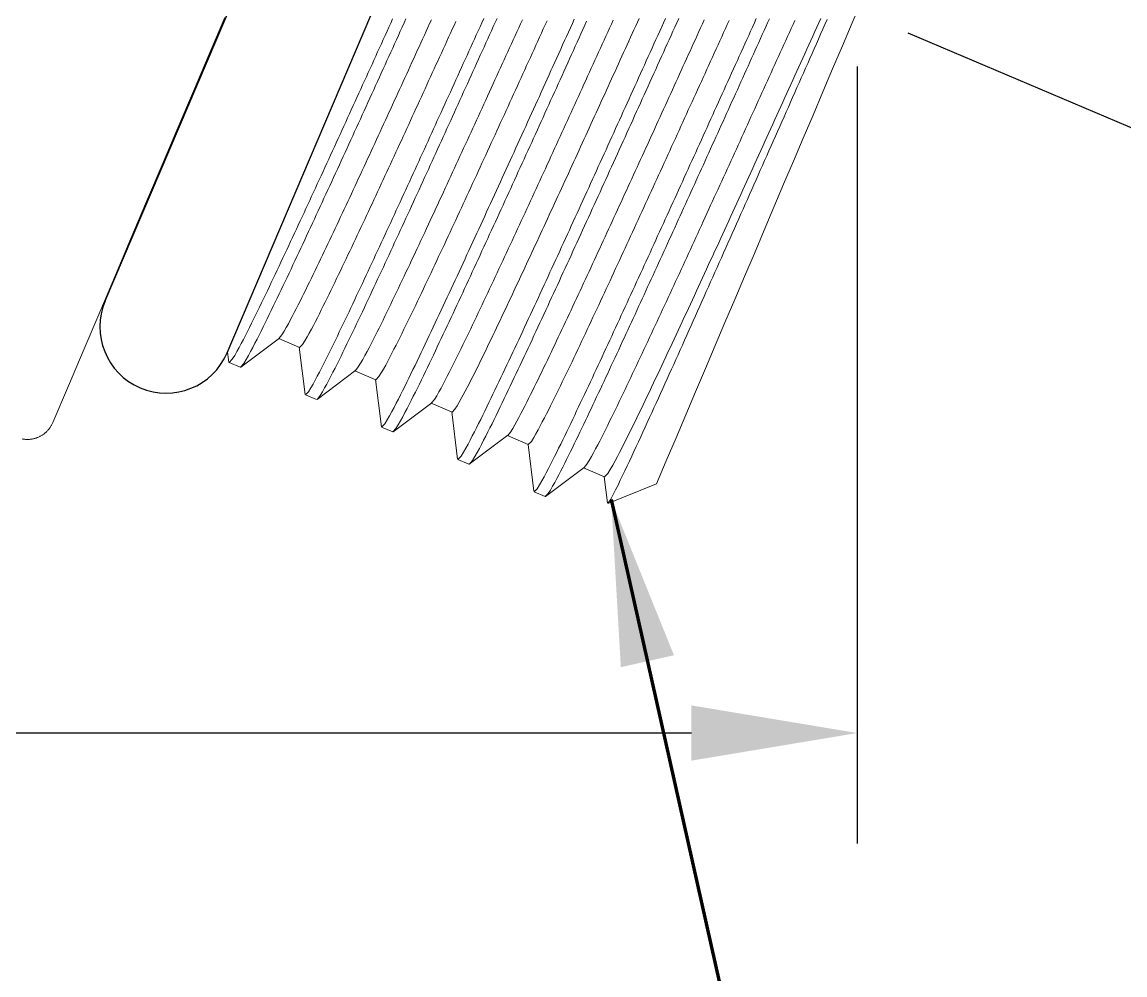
# Model space of a CAD drawing. Extents: x -5208 to -4788, y -2139 to -1842.
# Drawn here: x -4853.67 to -4833.69, y -2010.81 to -1993.56 of the extents above; entities that cross this region are included whole.
import ezdxf

# ---------------------------------------------------------------- set-up
doc = ezdxf.new("R2010")
doc.units = 0
doc.header["$LTSCALE"] = 7
doc.layers.add('D', color=2, linetype='CONTINUOUS')
doc.layers.add('Trimetric', color=7, linetype='CONTINUOUS')
doc.styles.add('GHS', font='ROMANS.shx', dxfattribs={"bigfont": 'GHS.shx'})
doc.dimstyles.new('STANDARD$7', dxfattribs={"dimtxt": 3.5, "dimasz": 3, "dimexe": 1, "dimexo": 1, "dimgap": 1, "dimtad": 3, "dimdec": 4, "dimzin": 0, "dimdsep": 46, "dimtxsty": 'GHS', "dimcen": 1, "dimclrd": 2, "dimclre": 256, "dimclrt": 2, "dimadec": 4, "dimazin": 0, "dimtfac": 1, "dimtdec": 4, "dimtmove": 2, "dimatfit": 2, "dimfxl": 0, "dimtolj": 1, "dimtzin": 0, "dimlwd": -1, "dimlwe": -1, "dimarcsym": 0})

# ---------------------------------------------------------------- blocks, each defined once
blk = doc.blocks.new('or')
at = {"layer": 'D'}
for p, q in [((1564.072, 179.358), (1569.15, 199.528)), ((1566.399, 178.772), (1571.477, 198.942))]:
    blk.add_line(p, q, dxfattribs=at)
for centre, start, end in [((1570.313, 199.235), 345.87, 165.87), ((1565.235, 179.065), 165.87, 345.87)]:
    blk.add_arc(centre, 1.2, start, end, dxfattribs=at)

msp = doc.modelspace()

# ---------------------------------------------------------------- linework, layer by layer
at = {"layer": 'D'}
for p, q in [((-4837.623, -1993.751), (-4812.71, -2004.328)), ((-4838.543, -1994.36), (-4838.543, -2008.433)), ((-4841.543, -2006.433), (-4999.92, -2006.433))]:
    msp.add_line(p, q, dxfattribs=at)
msp.add_solid([(-4841.543, -2005.933), (-4841.543, -2006.933), (-4838.543, -2006.433)], dxfattribs=at)
at = {"layer": 'Trimetric', "color": 0, "linetype": 'Continuous', "lineweight": 18}
for points in [[(-4838.455, -1993.151), (-4838.632, -1993.569), (-4838.809, -1993.986), (-4838.986, -1994.404), (-4839.164, -1994.821), (-4839.341, -1995.239), (-4839.518, -1995.657), (-4839.695, -1996.074), (-4839.873, -1996.492), (-4840.05, -1996.909), (-4840.227, -1997.327), (-4840.404, -1997.745), (-4840.582, -1998.162), (-4840.759, -1998.58), (-4840.936, -1998.997), (-4841.113, -1999.415), (-4841.291, -1999.833), (-4841.468, -2000.25), (-4841.645, -2000.668), (-4841.822, -2001.085), (-4842, -2001.503), (-4842.177, -2001.921)], [(-4853.113, -2000.811), (-4852.83, -2000.144), (-4852.546, -1999.477), (-4852.263, -1998.809), (-4851.98, -1998.142), (-4851.697, -1997.475), (-4851.414, -1996.808), (-4851.13, -1996.141), (-4850.847, -1995.474), (-4850.564, -1994.807), (-4850.281, -1994.139), (-4849.998, -1993.472)], [(-4846.957, -1993.499), (-4846.991, -1993.574), (-4847.024, -1993.649), (-4847.058, -1993.723), (-4847.092, -1993.798), (-4847.126, -1993.873), (-4847.16, -1993.948), (-4847.194, -1994.023), (-4847.228, -1994.097), (-4847.262, -1994.172), (-4847.296, -1994.247), (-4847.33, -1994.322), (-4847.364, -1994.396), (-4847.398, -1994.471), (-4847.432, -1994.546), (-4847.466, -1994.621), (-4847.5, -1994.695), (-4847.534, -1994.77), (-4847.569, -1994.845), (-4847.603, -1994.919), (-4847.637, -1994.994), (-4847.671, -1995.069), (-4847.705, -1995.144), (-4847.739, -1995.218), (-4847.773, -1995.293), (-4847.807, -1995.368), (-4847.841, -1995.442), (-4847.876, -1995.517), (-4847.91, -1995.592), (-4847.944, -1995.666), (-4847.978, -1995.741), (-4848.012, -1995.816), (-4848.047, -1995.89), (-4848.081, -1995.965), (-4848.115, -1996.04), (-4848.149, -1996.114), (-4848.184, -1996.189), (-4848.218, -1996.264), (-4848.252, -1996.338), (-4848.287, -1996.413), (-4848.321, -1996.487), (-4848.355, -1996.562), (-4848.39, -1996.636), (-4848.424, -1996.711), (-4848.459, -1996.786), (-4848.493, -1996.86), (-4848.528, -1996.935), (-4848.562, -1997.009), (-4848.597, -1997.084), (-4848.631, -1997.158), (-4848.666, -1997.233), (-4848.701, -1997.307), (-4848.735, -1997.382), (-4848.77, -1997.456), (-4848.805, -1997.53), (-4848.84, -1997.605), (-4848.874, -1997.679), (-4848.909, -1997.753), (-4848.944, -1997.828), (-4848.979, -1997.902), (-4849.014, -1997.976), (-4849.049, -1998.051), (-4849.084, -1998.125), (-4849.12, -1998.199), (-4849.155, -1998.273), (-4849.19, -1998.347), (-4849.226, -1998.421), (-4849.261, -1998.496), (-4849.297, -1998.57), (-4849.332, -1998.643), (-4849.368, -1998.717), (-4849.404, -1998.791), (-4849.44, -1998.865), (-4849.477, -1998.939), (-4849.513, -1999.012), (-4849.55, -1999.086), (-4849.587, -1999.159), (-4849.624, -1999.232), (-4849.661, -1999.305), (-4849.699, -1999.378), (-4849.738, -1999.451), (-4849.777, -1999.523), (-4849.818, -1999.594), (-4849.862, -1999.664), (-4849.917, -1999.721)], [(-4849.704, -1999.803), (-4849.653, -1999.738), (-4849.609, -1999.667), (-4849.569, -1999.595), (-4849.529, -1999.522), (-4849.49, -1999.448), (-4849.451, -1999.374), (-4849.413, -1999.3), (-4849.376, -1999.226), (-4849.339, -1999.152), (-4849.301, -1999.078), (-4849.265, -1999.003), (-4849.228, -1998.928), (-4849.192, -1998.854), (-4849.155, -1998.779), (-4849.119, -1998.704), (-4849.083, -1998.629), (-4849.047, -1998.554), (-4849.011, -1998.479), (-4848.975, -1998.404), (-4848.939, -1998.329), (-4848.904, -1998.254), (-4848.868, -1998.179), (-4848.833, -1998.104), (-4848.797, -1998.029), (-4848.762, -1997.953), (-4848.726, -1997.878), (-4848.691, -1997.803), (-4848.656, -1997.728), (-4848.62, -1997.652), (-4848.585, -1997.577), (-4848.55, -1997.502), (-4848.515, -1997.426), (-4848.48, -1997.351), (-4848.445, -1997.276), (-4848.41, -1997.2), (-4848.375, -1997.125), (-4848.34, -1997.049), (-4848.305, -1996.974), (-4848.27, -1996.899), (-4848.235, -1996.823), (-4848.2, -1996.748), (-4848.165, -1996.672), (-4848.131, -1996.597), (-4848.096, -1996.521), (-4848.061, -1996.446), (-4848.026, -1996.37), (-4847.992, -1996.295), (-4847.957, -1996.219), (-4847.922, -1996.144), (-4847.887, -1996.068), (-4847.853, -1995.992), (-4847.818, -1995.917), (-4847.783, -1995.841), (-4847.749, -1995.766), (-4847.714, -1995.69), (-4847.68, -1995.615), (-4847.645, -1995.539), (-4847.611, -1995.463), (-4847.576, -1995.388), (-4847.541, -1995.312), (-4847.507, -1995.236), (-4847.472, -1995.161), (-4847.438, -1995.085), (-4847.403, -1995.01), (-4847.369, -1994.934), (-4847.334, -1994.858), (-4847.3, -1994.783), (-4847.265, -1994.707), (-4847.231, -1994.631), (-4847.196, -1994.556), (-4847.162, -1994.48), (-4847.128, -1994.404), (-4847.093, -1994.329), (-4847.059, -1994.253), (-4847.024, -1994.177), (-4846.99, -1994.102), (-4846.956, -1994.026), (-4846.921, -1993.95), (-4846.887, -1993.875), (-4846.852, -1993.799), (-4846.818, -1993.723), (-4846.784, -1993.648), (-4846.749, -1993.572), (-4846.715, -1993.496)], [(-4846.254, -1993.512), (-4846.286, -1993.582), (-4846.317, -1993.652), (-4846.349, -1993.722), (-4846.381, -1993.792), (-4846.413, -1993.863), (-4846.446, -1993.933), (-4846.478, -1994.003), (-4846.51, -1994.073), (-4846.542, -1994.143), (-4846.574, -1994.213), (-4846.606, -1994.283), (-4846.638, -1994.353), (-4846.67, -1994.424), (-4846.702, -1994.494), (-4846.734, -1994.564), (-4846.766, -1994.634), (-4846.798, -1994.704), (-4846.83, -1994.774), (-4846.863, -1994.844), (-4846.895, -1994.914), (-4846.927, -1994.984), (-4846.959, -1995.054), (-4846.991, -1995.124), (-4847.023, -1995.194), (-4847.056, -1995.264), (-4847.088, -1995.334), (-4847.12, -1995.404), (-4847.152, -1995.474), (-4847.185, -1995.544), (-4847.217, -1995.615), (-4847.249, -1995.685), (-4847.281, -1995.755), (-4847.314, -1995.825), (-4847.346, -1995.895), (-4847.378, -1995.965), (-4847.411, -1996.034), (-4847.443, -1996.104), (-4847.475, -1996.174), (-4847.508, -1996.244), (-4847.54, -1996.314), (-4847.573, -1996.384), (-4847.605, -1996.454), (-4847.638, -1996.524), (-4847.67, -1996.594), (-4847.703, -1996.664), (-4847.735, -1996.734), (-4847.768, -1996.804), (-4847.801, -1996.873), (-4847.833, -1996.943), (-4847.866, -1997.013), (-4847.899, -1997.083), (-4847.931, -1997.153), (-4847.964, -1997.222), (-4847.997, -1997.292), (-4848.03, -1997.362), (-4848.063, -1997.432), (-4848.096, -1997.501), (-4848.129, -1997.571), (-4848.162, -1997.641), (-4848.195, -1997.71), (-4848.228, -1997.78), (-4848.261, -1997.849), (-4848.295, -1997.919), (-4848.328, -1997.988), (-4848.362, -1998.058), (-4848.395, -1998.127), (-4848.429, -1998.197), (-4848.463, -1998.266), (-4848.496, -1998.335), (-4848.53, -1998.404), (-4848.564, -1998.473), (-4848.599, -1998.543), (-4848.633, -1998.612), (-4848.668, -1998.68), (-4848.703, -1998.749), (-4848.738, -1998.818), (-4848.774, -1998.886), (-4848.81, -1998.954), (-4848.846, -1999.022), (-4848.884, -1999.089), (-4848.922, -1999.156), (-4848.963, -1999.222), (-4849.011, -1999.281)], [(-4845.307, -1993.493), (-4845.341, -1993.567), (-4845.374, -1993.641), (-4845.408, -1993.715), (-4845.441, -1993.789), (-4845.475, -1993.863), (-4845.508, -1993.937), (-4845.542, -1994.011), (-4845.576, -1994.085), (-4845.609, -1994.158), (-4845.643, -1994.232), (-4845.676, -1994.306), (-4845.71, -1994.38), (-4845.743, -1994.454), (-4845.777, -1994.528), (-4845.81, -1994.602), (-4845.844, -1994.676), (-4845.878, -1994.75), (-4845.911, -1994.823), (-4845.945, -1994.897), (-4845.978, -1994.971), (-4846.012, -1995.045), (-4846.046, -1995.119), (-4846.079, -1995.193), (-4846.113, -1995.267), (-4846.147, -1995.341), (-4846.18, -1995.414), (-4846.214, -1995.488), (-4846.248, -1995.562), (-4846.281, -1995.636), (-4846.315, -1995.71), (-4846.349, -1995.784), (-4846.382, -1995.857), (-4846.416, -1995.931), (-4846.45, -1996.005), (-4846.484, -1996.079), (-4846.518, -1996.153), (-4846.551, -1996.226), (-4846.585, -1996.3), (-4846.619, -1996.374), (-4846.653, -1996.448), (-4846.687, -1996.522), (-4846.72, -1996.595), (-4846.754, -1996.669), (-4846.788, -1996.743), (-4846.822, -1996.817), (-4846.856, -1996.89), (-4846.89, -1996.964), (-4846.924, -1997.038), (-4846.958, -1997.112), (-4846.992, -1997.185), (-4847.026, -1997.259), (-4847.06, -1997.333), (-4847.094, -1997.406), (-4847.128, -1997.48), (-4847.162, -1997.554), (-4847.196, -1997.627), (-4847.231, -1997.701), (-4847.265, -1997.774), (-4847.299, -1997.848), (-4847.333, -1997.922), (-4847.367, -1997.995), (-4847.402, -1998.069), (-4847.436, -1998.142), (-4847.47, -1998.216), (-4847.505, -1998.289), (-4847.539, -1998.363), (-4847.574, -1998.436), (-4847.609, -1998.51), (-4847.643, -1998.583), (-4847.678, -1998.656), (-4847.713, -1998.73), (-4847.747, -1998.803), (-4847.782, -1998.876), (-4847.817, -1998.95), (-4847.852, -1999.023), (-4847.887, -1999.096), (-4847.923, -1999.169), (-4847.958, -1999.242), (-4847.993, -1999.315), (-4848.029, -1999.388), (-4848.064, -1999.461), (-4848.1, -1999.534), (-4848.136, -1999.607), (-4848.173, -1999.679), (-4848.209, -1999.752), (-4848.246, -1999.824), (-4848.283, -1999.896), (-4848.321, -1999.968), (-4848.359, -2000.04), (-4848.398, -2000.111), (-4848.438, -2000.181), (-4848.481, -2000.25), (-4848.537, -2000.307)], [(-4848.32, -2000.386), (-4848.271, -2000.322), (-4848.229, -2000.253), (-4848.188, -2000.182), (-4848.15, -2000.111), (-4848.112, -2000.039), (-4848.074, -1999.967), (-4848.037, -1999.895), (-4848, -1999.823), (-4847.964, -1999.75), (-4847.928, -1999.678), (-4847.892, -1999.605), (-4847.856, -1999.532), (-4847.82, -1999.459), (-4847.785, -1999.386), (-4847.749, -1999.313), (-4847.714, -1999.24), (-4847.679, -1999.167), (-4847.644, -1999.094), (-4847.609, -1999.02), (-4847.574, -1998.947), (-4847.539, -1998.874), (-4847.504, -1998.801), (-4847.469, -1998.727), (-4847.435, -1998.654), (-4847.4, -1998.58), (-4847.366, -1998.507), (-4847.331, -1998.434), (-4847.297, -1998.36), (-4847.262, -1998.287), (-4847.228, -1998.213), (-4847.193, -1998.14), (-4847.159, -1998.066), (-4847.125, -1997.992), (-4847.091, -1997.919), (-4847.056, -1997.845), (-4847.022, -1997.772), (-4846.988, -1997.698), (-4846.954, -1997.624), (-4846.92, -1997.551), (-4846.886, -1997.477), (-4846.852, -1997.404), (-4846.818, -1997.33), (-4846.784, -1997.256), (-4846.75, -1997.182), (-4846.716, -1997.109), (-4846.682, -1997.035), (-4846.648, -1996.961), (-4846.614, -1996.888), (-4846.58, -1996.814), (-4846.546, -1996.74), (-4846.512, -1996.666), (-4846.478, -1996.593), (-4846.445, -1996.519), (-4846.411, -1996.445), (-4846.377, -1996.371), (-4846.343, -1996.298), (-4846.309, -1996.224), (-4846.276, -1996.15), (-4846.242, -1996.076), (-4846.208, -1996.002), (-4846.174, -1995.929), (-4846.141, -1995.855), (-4846.107, -1995.781), (-4846.073, -1995.707), (-4846.04, -1995.633), (-4846.006, -1995.559), (-4845.972, -1995.486), (-4845.939, -1995.412), (-4845.905, -1995.338), (-4845.871, -1995.264), (-4845.838, -1995.19), (-4845.804, -1995.116), (-4845.77, -1995.042), (-4845.737, -1994.969), (-4845.703, -1994.895), (-4845.67, -1994.821), (-4845.636, -1994.747), (-4845.603, -1994.673), (-4845.569, -1994.599), (-4845.535, -1994.525), (-4845.502, -1994.451), (-4845.468, -1994.377), (-4845.435, -1994.304), (-4845.401, -1994.23), (-4845.368, -1994.156), (-4845.334, -1994.082), (-4845.301, -1994.008), (-4845.267, -1993.934), (-4845.234, -1993.86), (-4845.2, -1993.786), (-4845.167, -1993.712), (-4845.133, -1993.638), (-4845.1, -1993.564), (-4845.066, -1993.491)], [(-4844.606, -1993.513), (-4844.639, -1993.585), (-4844.672, -1993.658), (-4844.705, -1993.731), (-4844.739, -1993.804), (-4844.772, -1993.877), (-4844.805, -1993.949), (-4844.838, -1994.022), (-4844.871, -1994.095), (-4844.904, -1994.168), (-4844.938, -1994.24), (-4844.971, -1994.313), (-4845.004, -1994.386), (-4845.037, -1994.459), (-4845.071, -1994.531), (-4845.104, -1994.604), (-4845.137, -1994.677), (-4845.17, -1994.75), (-4845.204, -1994.822), (-4845.237, -1994.895), (-4845.27, -1994.968), (-4845.303, -1995.041), (-4845.337, -1995.113), (-4845.37, -1995.186), (-4845.403, -1995.259), (-4845.437, -1995.331), (-4845.47, -1995.404), (-4845.503, -1995.477), (-4845.537, -1995.549), (-4845.57, -1995.622), (-4845.603, -1995.695), (-4845.637, -1995.767), (-4845.67, -1995.84), (-4845.704, -1995.913), (-4845.737, -1995.985), (-4845.77, -1996.058), (-4845.804, -1996.131), (-4845.837, -1996.203), (-4845.871, -1996.276), (-4845.904, -1996.349), (-4845.938, -1996.421), (-4845.971, -1996.494), (-4846.005, -1996.566), (-4846.038, -1996.639), (-4846.072, -1996.712), (-4846.106, -1996.784), (-4846.139, -1996.857), (-4846.173, -1996.929), (-4846.207, -1997.002), (-4846.24, -1997.074), (-4846.274, -1997.147), (-4846.308, -1997.219), (-4846.342, -1997.292), (-4846.375, -1997.364), (-4846.409, -1997.437), (-4846.443, -1997.509), (-4846.477, -1997.582), (-4846.511, -1997.654), (-4846.545, -1997.726), (-4846.579, -1997.799), (-4846.613, -1997.871), (-4846.647, -1997.944), (-4846.681, -1998.016), (-4846.715, -1998.088), (-4846.75, -1998.16), (-4846.784, -1998.233), (-4846.818, -1998.305), (-4846.853, -1998.377), (-4846.887, -1998.449), (-4846.922, -1998.521), (-4846.957, -1998.593), (-4846.991, -1998.665), (-4847.026, -1998.737), (-4847.061, -1998.809), (-4847.096, -1998.881), (-4847.131, -1998.953), (-4847.167, -1999.025), (-4847.202, -1999.097), (-4847.238, -1999.168), (-4847.274, -1999.24), (-4847.31, -1999.311), (-4847.346, -1999.382), (-4847.383, -1999.453), (-4847.42, -1999.524), (-4847.458, -1999.594), (-4847.496, -1999.665), (-4847.536, -1999.734), (-4847.579, -1999.802), (-4847.627, -1999.865)], [(-4843.666, -1993.504), (-4843.701, -1993.582), (-4843.736, -1993.659), (-4843.771, -1993.737), (-4843.807, -1993.814), (-4843.842, -1993.892), (-4843.877, -1993.97), (-4843.912, -1994.047), (-4843.947, -1994.125), (-4843.982, -1994.202), (-4844.018, -1994.28), (-4844.053, -1994.358), (-4844.088, -1994.435), (-4844.123, -1994.513), (-4844.158, -1994.59), (-4844.194, -1994.668), (-4844.229, -1994.746), (-4844.264, -1994.823), (-4844.299, -1994.901), (-4844.334, -1994.978), (-4844.37, -1995.056), (-4844.405, -1995.134), (-4844.44, -1995.211), (-4844.475, -1995.289), (-4844.511, -1995.366), (-4844.546, -1995.444), (-4844.581, -1995.521), (-4844.617, -1995.599), (-4844.652, -1995.676), (-4844.687, -1995.754), (-4844.723, -1995.832), (-4844.758, -1995.909), (-4844.793, -1995.987), (-4844.828, -1996.064), (-4844.864, -1996.142), (-4844.899, -1996.219), (-4844.935, -1996.297), (-4844.97, -1996.374), (-4845.005, -1996.452), (-4845.041, -1996.529), (-4845.076, -1996.607), (-4845.112, -1996.684), (-4845.147, -1996.762), (-4845.183, -1996.839), (-4845.218, -1996.917), (-4845.254, -1996.994), (-4845.289, -1997.071), (-4845.325, -1997.149), (-4845.36, -1997.226), (-4845.396, -1997.304), (-4845.431, -1997.381), (-4845.467, -1997.459), (-4845.503, -1997.536), (-4845.538, -1997.613), (-4845.574, -1997.691), (-4845.61, -1997.768), (-4845.645, -1997.846), (-4845.681, -1997.923), (-4845.717, -1998), (-4845.753, -1998.078), (-4845.788, -1998.155), (-4845.824, -1998.232), (-4845.86, -1998.309), (-4845.896, -1998.387), (-4845.932, -1998.464), (-4845.968, -1998.541), (-4846.004, -1998.618), (-4846.04, -1998.696), (-4846.076, -1998.773), (-4846.112, -1998.85), (-4846.148, -1998.927), (-4846.185, -1999.004), (-4846.221, -1999.081), (-4846.257, -1999.158), (-4846.294, -1999.235), (-4846.33, -1999.312), (-4846.367, -1999.389), (-4846.403, -1999.466), (-4846.44, -1999.543), (-4846.477, -1999.62), (-4846.514, -1999.697), (-4846.551, -1999.774), (-4846.588, -1999.85), (-4846.625, -1999.927), (-4846.662, -2000.004), (-4846.7, -2000.08), (-4846.738, -2000.157), (-4846.776, -2000.233), (-4846.814, -2000.309), (-4846.852, -2000.385), (-4846.891, -2000.461), (-4846.93, -2000.536), (-4846.97, -2000.612), (-4847.011, -2000.686), (-4847.053, -2000.76), (-4847.098, -2000.833), (-4847.156, -2000.893)], [(-4845.881, -2000.62), (-4845.829, -2000.569), (-4845.788, -2000.506), (-4845.75, -2000.441), (-4845.713, -2000.375), (-4845.677, -2000.309), (-4845.641, -2000.243), (-4845.607, -2000.176), (-4845.572, -2000.109), (-4845.538, -2000.042), (-4845.504, -1999.975), (-4845.47, -1999.907), (-4845.437, -1999.84), (-4845.403, -1999.773), (-4845.37, -1999.705), (-4845.337, -1999.637), (-4845.304, -1999.57), (-4845.271, -1999.502), (-4845.238, -1999.434), (-4845.206, -1999.366), (-4845.173, -1999.299), (-4845.14, -1999.231), (-4845.108, -1999.163), (-4845.075, -1999.095), (-4845.043, -1999.027), (-4845.011, -1998.959), (-4844.978, -1998.891), (-4844.946, -1998.823), (-4844.914, -1998.755), (-4844.882, -1998.687), (-4844.85, -1998.619), (-4844.818, -1998.551), (-4844.786, -1998.482), (-4844.754, -1998.414), (-4844.722, -1998.346), (-4844.69, -1998.278), (-4844.658, -1998.21), (-4844.626, -1998.141), (-4844.594, -1998.073), (-4844.562, -1998.005), (-4844.53, -1997.937), (-4844.499, -1997.869), (-4844.467, -1997.8), (-4844.435, -1997.732), (-4844.404, -1997.664), (-4844.372, -1997.595), (-4844.34, -1997.527), (-4844.309, -1997.459), (-4844.277, -1997.39), (-4844.245, -1997.322), (-4844.214, -1997.254), (-4844.182, -1997.185), (-4844.151, -1997.117), (-4844.119, -1997.049), (-4844.088, -1996.98), (-4844.056, -1996.912), (-4844.025, -1996.844), (-4843.993, -1996.775), (-4843.962, -1996.707), (-4843.93, -1996.638), (-4843.899, -1996.57), (-4843.867, -1996.502), (-4843.836, -1996.433), (-4843.804, -1996.365), (-4843.773, -1996.296), (-4843.742, -1996.228), (-4843.71, -1996.16), (-4843.679, -1996.091), (-4843.647, -1996.023), (-4843.616, -1995.954), (-4843.585, -1995.886), (-4843.553, -1995.817), (-4843.522, -1995.749), (-4843.491, -1995.68), (-4843.459, -1995.612), (-4843.428, -1995.543), (-4843.397, -1995.475), (-4843.366, -1995.406), (-4843.334, -1995.338), (-4843.303, -1995.27), (-4843.272, -1995.201), (-4843.24, -1995.133), (-4843.209, -1995.064), (-4843.178, -1994.996), (-4843.147, -1994.927), (-4843.115, -1994.859), (-4843.084, -1994.79), (-4843.053, -1994.722), (-4843.022, -1994.653), (-4842.991, -1994.585), (-4842.959, -1994.516), (-4842.928, -1994.448), (-4842.897, -1994.379), (-4842.866, -1994.311), (-4842.834, -1994.242), (-4842.803, -1994.174), (-4842.772, -1994.105), (-4842.741, -1994.036), (-4842.71, -1993.968), (-4842.678, -1993.899), (-4842.647, -1993.831), (-4842.616, -1993.762), (-4842.585, -1993.694), (-4842.554, -1993.625), (-4842.523, -1993.557), (-4842.491, -1993.488)], [(-4842.014, -1993.491), (-4842.049, -1993.567), (-4842.083, -1993.644), (-4842.118, -1993.721), (-4842.153, -1993.797), (-4842.187, -1993.874), (-4842.222, -1993.951), (-4842.257, -1994.027), (-4842.292, -1994.104), (-4842.326, -1994.181), (-4842.361, -1994.257), (-4842.396, -1994.334), (-4842.43, -1994.411), (-4842.465, -1994.487), (-4842.5, -1994.564), (-4842.535, -1994.641), (-4842.569, -1994.717), (-4842.604, -1994.794), (-4842.639, -1994.871), (-4842.674, -1994.947), (-4842.708, -1995.024), (-4842.743, -1995.101), (-4842.778, -1995.177), (-4842.813, -1995.254), (-4842.848, -1995.331), (-4842.882, -1995.407), (-4842.917, -1995.484), (-4842.952, -1995.56), (-4842.987, -1995.637), (-4843.022, -1995.714), (-4843.056, -1995.79), (-4843.091, -1995.867), (-4843.126, -1995.944), (-4843.161, -1996.02), (-4843.196, -1996.097), (-4843.231, -1996.173), (-4843.265, -1996.25), (-4843.3, -1996.327), (-4843.335, -1996.403), (-4843.37, -1996.48), (-4843.405, -1996.556), (-4843.44, -1996.633), (-4843.475, -1996.71), (-4843.51, -1996.786), (-4843.545, -1996.863), (-4843.58, -1996.939), (-4843.615, -1997.016), (-4843.65, -1997.092), (-4843.685, -1997.169), (-4843.72, -1997.245), (-4843.755, -1997.322), (-4843.79, -1997.399), (-4843.825, -1997.475), (-4843.86, -1997.552), (-4843.895, -1997.628), (-4843.93, -1997.705), (-4843.965, -1997.781), (-4844, -1997.858), (-4844.035, -1997.934), (-4844.07, -1998.01), (-4844.106, -1998.087), (-4844.141, -1998.163), (-4844.176, -1998.24), (-4844.211, -1998.316), (-4844.247, -1998.393), (-4844.282, -1998.469), (-4844.317, -1998.545), (-4844.352, -1998.622), (-4844.388, -1998.698), (-4844.423, -1998.775), (-4844.459, -1998.851), (-4844.494, -1998.927), (-4844.53, -1999.004), (-4844.565, -1999.08), (-4844.601, -1999.156), (-4844.636, -1999.232), (-4844.672, -1999.309), (-4844.708, -1999.385), (-4844.743, -1999.461), (-4844.779, -1999.537), (-4844.815, -1999.614), (-4844.851, -1999.69), (-4844.887, -1999.766), (-4844.923, -1999.842), (-4844.959, -1999.918), (-4844.995, -1999.994), (-4845.031, -2000.07), (-4845.067, -2000.146), (-4845.104, -2000.222), (-4845.14, -2000.298), (-4845.176, -2000.374), (-4845.213, -2000.449), (-4845.25, -2000.525), (-4845.287, -2000.601), (-4845.324, -2000.676), (-4845.361, -2000.752), (-4845.399, -2000.827), (-4845.436, -2000.902), (-4845.475, -2000.977), (-4845.513, -2001.052), (-4845.552, -2001.127), (-4845.591, -2001.201), (-4845.632, -2001.275), (-4845.674, -2001.348), (-4845.718, -2001.419), (-4845.775, -2001.48)], [(-4845.565, -2001.563), (-4845.512, -2001.498), (-4845.468, -2001.426), (-4845.426, -2001.353), (-4845.386, -2001.279), (-4845.347, -2001.205), (-4845.308, -2001.13), (-4845.269, -2001.055), (-4845.231, -2000.98), (-4845.194, -2000.905), (-4845.156, -2000.83), (-4845.119, -2000.754), (-4845.082, -2000.679), (-4845.045, -2000.603), (-4845.008, -2000.527), (-4844.972, -2000.452), (-4844.935, -2000.376), (-4844.899, -2000.3), (-4844.862, -2000.224), (-4844.826, -2000.148), (-4844.79, -2000.072), (-4844.754, -1999.996), (-4844.718, -1999.92), (-4844.682, -1999.844), (-4844.646, -1999.768), (-4844.61, -1999.691), (-4844.574, -1999.615), (-4844.538, -1999.539), (-4844.503, -1999.463), (-4844.467, -1999.387), (-4844.431, -1999.31), (-4844.396, -1999.234), (-4844.36, -1999.158), (-4844.325, -1999.082), (-4844.289, -1999.005), (-4844.254, -1998.929), (-4844.218, -1998.853), (-4844.183, -1998.776), (-4844.148, -1998.7), (-4844.112, -1998.623), (-4844.077, -1998.547), (-4844.042, -1998.471), (-4844.006, -1998.394), (-4843.971, -1998.318), (-4843.936, -1998.241), (-4843.901, -1998.165), (-4843.866, -1998.088), (-4843.83, -1998.012), (-4843.795, -1997.935), (-4843.76, -1997.859), (-4843.725, -1997.782), (-4843.69, -1997.706), (-4843.655, -1997.629), (-4843.62, -1997.553), (-4843.585, -1997.476), (-4843.55, -1997.4), (-4843.515, -1997.323), (-4843.48, -1997.247), (-4843.445, -1997.17), (-4843.41, -1997.094), (-4843.375, -1997.017), (-4843.34, -1996.94), (-4843.305, -1996.864), (-4843.27, -1996.787), (-4843.235, -1996.711), (-4843.2, -1996.634), (-4843.165, -1996.558), (-4843.13, -1996.481), (-4843.095, -1996.404), (-4843.061, -1996.328), (-4843.026, -1996.251), (-4842.991, -1996.175), (-4842.956, -1996.098), (-4842.921, -1996.021), (-4842.886, -1995.945), (-4842.851, -1995.868), (-4842.817, -1995.791), (-4842.782, -1995.715), (-4842.747, -1995.638), (-4842.712, -1995.562), (-4842.677, -1995.485), (-4842.643, -1995.408), (-4842.608, -1995.332), (-4842.573, -1995.255), (-4842.538, -1995.178), (-4842.503, -1995.102), (-4842.469, -1995.025), (-4842.434, -1994.948), (-4842.399, -1994.872), (-4842.364, -1994.795), (-4842.33, -1994.718), (-4842.295, -1994.642), (-4842.26, -1994.565), (-4842.225, -1994.488), (-4842.191, -1994.412), (-4842.156, -1994.335), (-4842.121, -1994.258), (-4842.087, -1994.182), (-4842.052, -1994.105), (-4842.017, -1994.028), (-4841.983, -1993.952), (-4841.948, -1993.875), (-4841.913, -1993.798), (-4841.878, -1993.722), (-4841.844, -1993.645), (-4841.809, -1993.568), (-4841.774, -1993.492)], [(-4840.369, -1993.493), (-4840.403, -1993.569), (-4840.438, -1993.645), (-4840.472, -1993.72), (-4840.506, -1993.796), (-4840.541, -1993.872), (-4840.575, -1993.948), (-4840.609, -1994.023), (-4840.643, -1994.099), (-4840.678, -1994.175), (-4840.712, -1994.251), (-4840.746, -1994.326), (-4840.78, -1994.402), (-4840.815, -1994.478), (-4840.849, -1994.554), (-4840.883, -1994.629), (-4840.918, -1994.705), (-4840.952, -1994.781), (-4840.986, -1994.857), (-4841.021, -1994.932), (-4841.055, -1995.008), (-4841.089, -1995.084), (-4841.123, -1995.16), (-4841.158, -1995.235), (-4841.192, -1995.311), (-4841.226, -1995.387), (-4841.261, -1995.463), (-4841.295, -1995.538), (-4841.329, -1995.614), (-4841.364, -1995.69), (-4841.398, -1995.765), (-4841.432, -1995.841), (-4841.467, -1995.917), (-4841.501, -1995.993), (-4841.536, -1996.068), (-4841.57, -1996.144), (-4841.604, -1996.22), (-4841.639, -1996.295), (-4841.673, -1996.371), (-4841.708, -1996.447), (-4841.742, -1996.522), (-4841.776, -1996.598), (-4841.811, -1996.674), (-4841.845, -1996.75), (-4841.88, -1996.825), (-4841.914, -1996.901), (-4841.949, -1996.977), (-4841.983, -1997.052), (-4842.018, -1997.128), (-4842.052, -1997.204), (-4842.087, -1997.279), (-4842.121, -1997.355), (-4842.156, -1997.43), (-4842.19, -1997.506), (-4842.225, -1997.582), (-4842.259, -1997.657), (-4842.294, -1997.733), (-4842.328, -1997.809), (-4842.363, -1997.884), (-4842.398, -1997.96), (-4842.432, -1998.035), (-4842.467, -1998.111), (-4842.501, -1998.187), (-4842.536, -1998.262), (-4842.571, -1998.338), (-4842.606, -1998.413), (-4842.64, -1998.489), (-4842.675, -1998.564), (-4842.71, -1998.64), (-4842.744, -1998.715), (-4842.779, -1998.791), (-4842.814, -1998.867), (-4842.849, -1998.942), (-4842.884, -1999.017), (-4842.919, -1999.093), (-4842.953, -1999.168), (-4842.988, -1999.244), (-4843.023, -1999.319), (-4843.058, -1999.395), (-4843.093, -1999.47), (-4843.128, -1999.546), (-4843.163, -1999.621), (-4843.199, -1999.696), (-4843.234, -1999.772), (-4843.269, -1999.847), (-4843.304, -1999.922), (-4843.339, -1999.998), (-4843.375, -2000.073), (-4843.41, -2000.148), (-4843.445, -2000.223), (-4843.481, -2000.299), (-4843.516, -2000.374), (-4843.552, -2000.449), (-4843.587, -2000.524), (-4843.623, -2000.599), (-4843.659, -2000.674), (-4843.695, -2000.749), (-4843.731, -2000.824), (-4843.767, -2000.899), (-4843.803, -2000.974), (-4843.839, -2001.049), (-4843.875, -2001.124), (-4843.912, -2001.199), (-4843.949, -2001.273), (-4843.985, -2001.348), (-4844.023, -2001.422), (-4844.06, -2001.496), (-4844.098, -2001.571), (-4844.135, -2001.644), (-4844.174, -2001.718), (-4844.213, -2001.792), (-4844.253, -2001.864), (-4844.294, -2001.937), (-4844.338, -2002.007), (-4844.394, -2002.066)], [(-4844.193, -2002.151), (-4844.14, -2002.097), (-4844.098, -2002.031), (-4844.059, -2001.963), (-4844.021, -2001.894), (-4843.984, -2001.825), (-4843.947, -2001.755), (-4843.911, -2001.686), (-4843.876, -2001.616), (-4843.84, -2001.546), (-4843.805, -2001.476), (-4843.77, -2001.405), (-4843.736, -2001.335), (-4843.701, -2001.265), (-4843.667, -2001.194), (-4843.632, -2001.124), (-4843.598, -2001.053), (-4843.564, -2000.982), (-4843.53, -2000.912), (-4843.496, -2000.841), (-4843.462, -2000.77), (-4843.429, -2000.699), (-4843.395, -2000.628), (-4843.361, -2000.558), (-4843.328, -2000.487), (-4843.294, -2000.416), (-4843.261, -2000.345), (-4843.227, -2000.274), (-4843.194, -2000.203), (-4843.161, -2000.132), (-4843.127, -2000.061), (-4843.094, -1999.99), (-4843.061, -1999.919), (-4843.028, -1999.848), (-4842.995, -1999.776), (-4842.961, -1999.705), (-4842.928, -1999.634), (-4842.895, -1999.563), (-4842.862, -1999.492), (-4842.829, -1999.421), (-4842.796, -1999.35), (-4842.763, -1999.278), (-4842.73, -1999.207), (-4842.697, -1999.136), (-4842.665, -1999.065), (-4842.632, -1998.994), (-4842.599, -1998.922), (-4842.566, -1998.851), (-4842.533, -1998.78), (-4842.501, -1998.708), (-4842.468, -1998.637), (-4842.435, -1998.566), (-4842.402, -1998.495), (-4842.369, -1998.423), (-4842.337, -1998.352), (-4842.304, -1998.281), (-4842.271, -1998.21), (-4842.239, -1998.138), (-4842.206, -1998.067), (-4842.173, -1997.996), (-4842.141, -1997.924), (-4842.108, -1997.853), (-4842.075, -1997.782), (-4842.043, -1997.71), (-4842.01, -1997.639), (-4841.978, -1997.567), (-4841.945, -1997.496), (-4841.912, -1997.425), (-4841.88, -1997.353), (-4841.847, -1997.282), (-4841.815, -1997.211), (-4841.782, -1997.139), (-4841.75, -1997.068), (-4841.717, -1996.996), (-4841.685, -1996.925), (-4841.652, -1996.854), (-4841.62, -1996.782), (-4841.587, -1996.711), (-4841.555, -1996.639), (-4841.522, -1996.568), (-4841.49, -1996.497), (-4841.457, -1996.425), (-4841.425, -1996.354), (-4841.393, -1996.282), (-4841.36, -1996.211), (-4841.328, -1996.14), (-4841.295, -1996.068), (-4841.263, -1995.997), (-4841.23, -1995.925), (-4841.198, -1995.854), (-4841.166, -1995.782), (-4841.133, -1995.711), (-4841.101, -1995.639), (-4841.068, -1995.568), (-4841.036, -1995.497), (-4841.004, -1995.425), (-4840.971, -1995.354), (-4840.939, -1995.282), (-4840.907, -1995.211), (-4840.874, -1995.139), (-4840.842, -1995.068), (-4840.809, -1994.996), (-4840.777, -1994.925), (-4840.745, -1994.854), (-4840.712, -1994.782), (-4840.68, -1994.711), (-4840.648, -1994.639), (-4840.615, -1994.568), (-4840.583, -1994.496), (-4840.551, -1994.425), (-4840.518, -1994.353), (-4840.486, -1994.282), (-4840.454, -1994.21), (-4840.421, -1994.139), (-4840.389, -1994.067), (-4840.357, -1993.996), (-4840.324, -1993.924), (-4840.292, -1993.853), (-4840.26, -1993.781), (-4840.227, -1993.71), (-4840.195, -1993.639), (-4840.163, -1993.567), (-4840.13, -1993.496)], [(-4843.119, -2001.792), (-4843.06, -2001.731), (-4843.014, -2001.657), (-4842.97, -2001.581), (-4842.928, -2001.504), (-4842.886, -2001.427), (-4842.846, -2001.35), (-4842.806, -2001.272), (-4842.766, -2001.194), (-4842.727, -2001.116), (-4842.688, -2001.037), (-4842.649, -2000.959), (-4842.61, -2000.88), (-4842.572, -2000.802), (-4842.533, -2000.723), (-4842.495, -2000.644), (-4842.457, -2000.565), (-4842.419, -2000.487), (-4842.381, -2000.408), (-4842.343, -2000.329), (-4842.306, -2000.25), (-4842.268, -2000.171), (-4842.23, -2000.092), (-4842.193, -2000.013), (-4842.155, -1999.933), (-4842.118, -1999.854), (-4842.081, -1999.775), (-4842.044, -1999.696), (-4842.006, -1999.617), (-4841.969, -1999.537), (-4841.932, -1999.458), (-4841.895, -1999.379), (-4841.858, -1999.3), (-4841.821, -1999.22), (-4841.784, -1999.141), (-4841.747, -1999.062), (-4841.71, -1998.982), (-4841.673, -1998.903), (-4841.636, -1998.823), (-4841.599, -1998.744), (-4841.563, -1998.665), (-4841.526, -1998.585), (-4841.489, -1998.506), (-4841.452, -1998.426), (-4841.416, -1998.347), (-4841.379, -1998.267), (-4841.342, -1998.188), (-4841.306, -1998.108), (-4841.269, -1998.029), (-4841.232, -1997.949), (-4841.196, -1997.87), (-4841.159, -1997.79), (-4841.123, -1997.711), (-4841.086, -1997.631), (-4841.05, -1997.552), (-4841.013, -1997.472), (-4840.977, -1997.393), (-4840.94, -1997.313), (-4840.904, -1997.234), (-4840.867, -1997.154), (-4840.831, -1997.074), (-4840.794, -1996.995), (-4840.758, -1996.915), (-4840.722, -1996.836), (-4840.685, -1996.756), (-4840.649, -1996.676), (-4840.612, -1996.597), (-4840.576, -1996.517), (-4840.54, -1996.438), (-4840.503, -1996.358), (-4840.467, -1996.278), (-4840.431, -1996.199), (-4840.394, -1996.119), (-4840.358, -1996.04), (-4840.322, -1995.96), (-4840.285, -1995.88), (-4840.249, -1995.801), (-4840.213, -1995.721), (-4840.176, -1995.641), (-4840.14, -1995.562), (-4840.104, -1995.482), (-4840.067, -1995.402), (-4840.031, -1995.323), (-4839.995, -1995.243), (-4839.959, -1995.163), (-4839.922, -1995.084), (-4839.886, -1995.004), (-4839.85, -1994.924), (-4839.814, -1994.845), (-4839.777, -1994.765), (-4839.741, -1994.685), (-4839.705, -1994.606), (-4839.669, -1994.526), (-4839.633, -1994.446), (-4839.596, -1994.367), (-4839.56, -1994.287), (-4839.524, -1994.207), (-4839.488, -1994.128), (-4839.451, -1994.048), (-4839.415, -1993.968), (-4839.379, -1993.889), (-4839.343, -1993.809), (-4839.307, -1993.729), (-4839.27, -1993.649), (-4839.234, -1993.57), (-4839.198, -1993.49)], [(-4843.06, -2002.277), (-4843.006, -2002.198), (-4842.96, -2002.113), (-4842.917, -2002.027), (-4842.874, -2001.941), (-4842.832, -2001.855), (-4842.79, -2001.768), (-4842.748, -2001.681), (-4842.707, -2001.594), (-4842.666, -2001.507), (-4842.625, -2001.42), (-4842.585, -2001.332), (-4842.544, -2001.245), (-4842.504, -2001.158), (-4842.463, -2001.07), (-4842.423, -2000.983), (-4842.383, -2000.895), (-4842.343, -2000.808), (-4842.303, -2000.72), (-4842.263, -2000.633), (-4842.223, -2000.545), (-4842.183, -2000.457), (-4842.143, -2000.37), (-4842.103, -2000.282), (-4842.064, -2000.194), (-4842.024, -2000.107), (-4841.984, -2000.019), (-4841.945, -1999.931), (-4841.905, -1999.844), (-4841.865, -1999.756), (-4841.826, -1999.668), (-4841.786, -1999.58), (-4841.747, -1999.492), (-4841.707, -1999.405), (-4841.668, -1999.317), (-4841.629, -1999.229), (-4841.589, -1999.141), (-4841.55, -1999.053), (-4841.51, -1998.965), (-4841.471, -1998.878), (-4841.432, -1998.79), (-4841.392, -1998.702), (-4841.353, -1998.614), (-4841.314, -1998.526), (-4841.275, -1998.438), (-4841.235, -1998.35), (-4841.196, -1998.262), (-4841.157, -1998.175), (-4841.118, -1998.087), (-4841.078, -1997.999), (-4841.039, -1997.911), (-4841, -1997.823), (-4840.961, -1997.735), (-4840.921, -1997.647), (-4840.882, -1997.559), (-4840.843, -1997.471), (-4840.804, -1997.383), (-4840.765, -1997.295), (-4840.726, -1997.207), (-4840.687, -1997.119), (-4840.647, -1997.031), (-4840.608, -1996.943), (-4840.569, -1996.855), (-4840.53, -1996.767), (-4840.491, -1996.679), (-4840.452, -1996.591), (-4840.413, -1996.503), (-4840.374, -1996.415), (-4840.335, -1996.327), (-4840.296, -1996.24), (-4840.257, -1996.152), (-4840.218, -1996.064), (-4840.179, -1995.976), (-4840.14, -1995.888), (-4840.101, -1995.8), (-4840.061, -1995.712), (-4840.022, -1995.624), (-4839.983, -1995.536), (-4839.944, -1995.448), (-4839.905, -1995.36), (-4839.866, -1995.272), (-4839.827, -1995.184), (-4839.788, -1995.095), (-4839.749, -1995.007), (-4839.71, -1994.919), (-4839.671, -1994.831), (-4839.632, -1994.743), (-4839.593, -1994.655), (-4839.554, -1994.567), (-4839.515, -1994.479), (-4839.476, -1994.391), (-4839.437, -1994.303), (-4839.398, -1994.215), (-4839.359, -1994.127), (-4839.32, -1994.039), (-4839.281, -1993.951), (-4839.242, -1993.863), (-4839.203, -1993.775), (-4839.164, -1993.687), (-4839.125, -1993.599), (-4839.086, -1993.511)], [(-4848.642, -1999.448), (-4848.588, -1999.394), (-4848.545, -1999.327), (-4848.505, -1999.259), (-4848.467, -1999.19), (-4848.429, -1999.12), (-4848.393, -1999.05), (-4848.356, -1998.98), (-4848.32, -1998.91), (-4848.284, -1998.84), (-4848.249, -1998.769), (-4848.213, -1998.698), (-4848.178, -1998.628), (-4848.143, -1998.557), (-4848.109, -1998.486), (-4848.074, -1998.415), (-4848.039, -1998.344), (-4848.005, -1998.273), (-4847.971, -1998.202), (-4847.936, -1998.13), (-4847.902, -1998.059), (-4847.868, -1997.988), (-4847.834, -1997.917), (-4847.8, -1997.845), (-4847.766, -1997.774), (-4847.732, -1997.703), (-4847.698, -1997.631), (-4847.665, -1997.56), (-4847.631, -1997.488), (-4847.597, -1997.417), (-4847.564, -1997.345), (-4847.53, -1997.274), (-4847.497, -1997.202), (-4847.463, -1997.131), (-4847.43, -1997.059), (-4847.396, -1996.988), (-4847.363, -1996.916), (-4847.329, -1996.845), (-4847.296, -1996.773), (-4847.263, -1996.701), (-4847.229, -1996.63), (-4847.196, -1996.558), (-4847.163, -1996.486), (-4847.129, -1996.415), (-4847.096, -1996.343), (-4847.063, -1996.271), (-4847.03, -1996.2), (-4846.997, -1996.128), (-4846.964, -1996.056), (-4846.93, -1995.985), (-4846.897, -1995.913), (-4846.864, -1995.841), (-4846.831, -1995.769), (-4846.798, -1995.698), (-4846.765, -1995.626), (-4846.732, -1995.554), (-4846.699, -1995.482), (-4846.666, -1995.411), (-4846.633, -1995.339), (-4846.6, -1995.267), (-4846.567, -1995.195), (-4846.534, -1995.123), (-4846.501, -1995.052), (-4846.468, -1994.98), (-4846.435, -1994.908), (-4846.402, -1994.836), (-4846.369, -1994.764), (-4846.337, -1994.692), (-4846.304, -1994.621), (-4846.271, -1994.549), (-4846.238, -1994.477), (-4846.205, -1994.405), (-4846.172, -1994.333), (-4846.139, -1994.261), (-4846.107, -1994.19), (-4846.074, -1994.118), (-4846.041, -1994.046), (-4846.008, -1993.974), (-4845.975, -1993.902), (-4845.943, -1993.83), (-4845.91, -1993.758), (-4845.877, -1993.687), (-4845.844, -1993.615), (-4845.811, -1993.543)], [(-4847.261, -2000.034), (-4847.206, -1999.978), (-4847.162, -1999.91), (-4847.122, -1999.84), (-4847.082, -1999.769), (-4847.044, -1999.697), (-4847.006, -1999.626), (-4846.969, -1999.554), (-4846.932, -1999.482), (-4846.895, -1999.41), (-4846.859, -1999.337), (-4846.823, -1999.265), (-4846.787, -1999.192), (-4846.751, -1999.119), (-4846.715, -1999.047), (-4846.68, -1998.974), (-4846.644, -1998.901), (-4846.609, -1998.828), (-4846.574, -1998.755), (-4846.539, -1998.682), (-4846.504, -1998.609), (-4846.469, -1998.536), (-4846.434, -1998.463), (-4846.399, -1998.389), (-4846.365, -1998.316), (-4846.33, -1998.243), (-4846.295, -1998.17), (-4846.261, -1998.097), (-4846.226, -1998.023), (-4846.192, -1997.95), (-4846.157, -1997.877), (-4846.123, -1997.803), (-4846.088, -1997.73), (-4846.054, -1997.657), (-4846.02, -1997.583), (-4845.985, -1997.51), (-4845.951, -1997.436), (-4845.917, -1997.363), (-4845.883, -1997.289), (-4845.849, -1997.216), (-4845.814, -1997.142), (-4845.78, -1997.069), (-4845.746, -1996.995), (-4845.712, -1996.922), (-4845.678, -1996.848), (-4845.644, -1996.775), (-4845.61, -1996.701), (-4845.576, -1996.628), (-4845.542, -1996.554), (-4845.508, -1996.481), (-4845.474, -1996.407), (-4845.44, -1996.334), (-4845.406, -1996.26), (-4845.373, -1996.186), (-4845.339, -1996.113), (-4845.305, -1996.039), (-4845.271, -1995.966), (-4845.237, -1995.892), (-4845.203, -1995.818), (-4845.17, -1995.745), (-4845.136, -1995.671), (-4845.102, -1995.597), (-4845.068, -1995.524), (-4845.034, -1995.45), (-4845.001, -1995.376), (-4844.967, -1995.303), (-4844.933, -1995.229), (-4844.9, -1995.155), (-4844.866, -1995.082), (-4844.832, -1995.008), (-4844.798, -1994.934), (-4844.765, -1994.861), (-4844.731, -1994.787), (-4844.697, -1994.713), (-4844.664, -1994.64), (-4844.63, -1994.566), (-4844.596, -1994.492), (-4844.563, -1994.418), (-4844.529, -1994.345), (-4844.495, -1994.271), (-4844.462, -1994.197), (-4844.428, -1994.124), (-4844.395, -1994.05), (-4844.361, -1993.976), (-4844.327, -1993.902), (-4844.294, -1993.829), (-4844.26, -1993.755), (-4844.227, -1993.681), (-4844.193, -1993.608), (-4844.16, -1993.534)], [(-4846.954, -2000.979), (-4846.898, -2000.92), (-4846.854, -2000.849), (-4846.813, -2000.777), (-4846.773, -2000.704), (-4846.734, -2000.63), (-4846.695, -2000.557), (-4846.657, -2000.483), (-4846.619, -2000.409), (-4846.582, -2000.334), (-4846.545, -2000.26), (-4846.508, -2000.185), (-4846.471, -2000.111), (-4846.435, -2000.036), (-4846.399, -1999.961), (-4846.362, -1999.886), (-4846.326, -1999.811), (-4846.29, -1999.736), (-4846.254, -1999.661), (-4846.218, -1999.586), (-4846.182, -1999.511), (-4846.147, -1999.436), (-4846.111, -1999.361), (-4846.076, -1999.286), (-4846.04, -1999.21), (-4846.005, -1999.135), (-4845.969, -1999.06), (-4845.934, -1998.985), (-4845.899, -1998.909), (-4845.863, -1998.834), (-4845.828, -1998.759), (-4845.793, -1998.683), (-4845.758, -1998.608), (-4845.723, -1998.532), (-4845.688, -1998.457), (-4845.652, -1998.381), (-4845.617, -1998.306), (-4845.582, -1998.231), (-4845.547, -1998.155), (-4845.513, -1998.08), (-4845.478, -1998.004), (-4845.443, -1997.929), (-4845.408, -1997.853), (-4845.373, -1997.778), (-4845.338, -1997.702), (-4845.303, -1997.626), (-4845.269, -1997.551), (-4845.234, -1997.475), (-4845.199, -1997.4), (-4845.164, -1997.324), (-4845.13, -1997.249), (-4845.095, -1997.173), (-4845.06, -1997.097), (-4845.026, -1997.022), (-4844.991, -1996.946), (-4844.956, -1996.87), (-4844.922, -1996.795), (-4844.887, -1996.719), (-4844.853, -1996.644), (-4844.818, -1996.568), (-4844.783, -1996.492), (-4844.749, -1996.417), (-4844.714, -1996.341), (-4844.68, -1996.265), (-4844.645, -1996.19), (-4844.611, -1996.114), (-4844.576, -1996.038), (-4844.542, -1995.962), (-4844.507, -1995.887), (-4844.473, -1995.811), (-4844.438, -1995.735), (-4844.404, -1995.66), (-4844.369, -1995.584), (-4844.335, -1995.508), (-4844.301, -1995.433), (-4844.266, -1995.357), (-4844.232, -1995.281), (-4844.197, -1995.205), (-4844.163, -1995.13), (-4844.128, -1995.054), (-4844.094, -1994.978), (-4844.06, -1994.902), (-4844.025, -1994.827), (-4843.991, -1994.751), (-4843.957, -1994.675), (-4843.922, -1994.599), (-4843.888, -1994.524), (-4843.854, -1994.448), (-4843.819, -1994.372), (-4843.785, -1994.296), (-4843.75, -1994.221), (-4843.716, -1994.145), (-4843.682, -1994.069), (-4843.648, -1993.993), (-4843.613, -1993.918), (-4843.579, -1993.842), (-4843.545, -1993.766), (-4843.51, -1993.69), (-4843.476, -1993.614), (-4843.442, -1993.539)], [(-4842.961, -1993.519), (-4842.994, -1993.591), (-4843.027, -1993.664), (-4843.061, -1993.737), (-4843.094, -1993.81), (-4843.127, -1993.883), (-4843.16, -1993.955), (-4843.193, -1994.028), (-4843.226, -1994.101), (-4843.259, -1994.174), (-4843.293, -1994.247), (-4843.326, -1994.319), (-4843.359, -1994.392), (-4843.392, -1994.465), (-4843.425, -1994.538), (-4843.458, -1994.611), (-4843.492, -1994.683), (-4843.525, -1994.756), (-4843.558, -1994.829), (-4843.591, -1994.902), (-4843.624, -1994.975), (-4843.658, -1995.047), (-4843.691, -1995.12), (-4843.724, -1995.193), (-4843.757, -1995.266), (-4843.791, -1995.338), (-4843.824, -1995.411), (-4843.857, -1995.484), (-4843.89, -1995.557), (-4843.924, -1995.629), (-4843.957, -1995.702), (-4843.99, -1995.775), (-4844.024, -1995.847), (-4844.057, -1995.92), (-4844.09, -1995.993), (-4844.124, -1996.066), (-4844.157, -1996.138), (-4844.19, -1996.211), (-4844.224, -1996.284), (-4844.257, -1996.356), (-4844.291, -1996.429), (-4844.324, -1996.502), (-4844.357, -1996.574), (-4844.391, -1996.647), (-4844.424, -1996.72), (-4844.458, -1996.792), (-4844.491, -1996.865), (-4844.525, -1996.938), (-4844.558, -1997.01), (-4844.592, -1997.083), (-4844.626, -1997.155), (-4844.659, -1997.228), (-4844.693, -1997.301), (-4844.726, -1997.373), (-4844.76, -1997.446), (-4844.794, -1997.518), (-4844.827, -1997.591), (-4844.861, -1997.664), (-4844.895, -1997.736), (-4844.929, -1997.809), (-4844.962, -1997.881), (-4844.996, -1997.954), (-4845.03, -1998.026), (-4845.064, -1998.099), (-4845.098, -1998.171), (-4845.132, -1998.243), (-4845.166, -1998.316), (-4845.2, -1998.388), (-4845.234, -1998.461), (-4845.268, -1998.533), (-4845.302, -1998.605), (-4845.336, -1998.678), (-4845.371, -1998.75), (-4845.405, -1998.822), (-4845.439, -1998.894), (-4845.474, -1998.967), (-4845.508, -1999.039), (-4845.543, -1999.111), (-4845.577, -1999.183), (-4845.612, -1999.255), (-4845.647, -1999.327), (-4845.682, -1999.399), (-4845.717, -1999.471), (-4845.752, -1999.543), (-4845.788, -1999.614), (-4845.823, -1999.686), (-4845.859, -1999.758), (-4845.895, -1999.829), (-4845.931, -1999.901), (-4845.967, -1999.972), (-4846.004, -2000.043), (-4846.041, -2000.114), (-4846.079, -2000.184), (-4846.118, -2000.254), (-4846.158, -2000.323), (-4846.2, -2000.391), (-4846.25, -2000.454)], [(-4841.314, -1993.518), (-4841.346, -1993.588), (-4841.378, -1993.659), (-4841.409, -1993.729), (-4841.441, -1993.799), (-4841.473, -1993.869), (-4841.505, -1993.939), (-4841.537, -1994.009), (-4841.569, -1994.08), (-4841.601, -1994.15), (-4841.633, -1994.22), (-4841.665, -1994.29), (-4841.697, -1994.36), (-4841.729, -1994.431), (-4841.761, -1994.501), (-4841.793, -1994.571), (-4841.825, -1994.641), (-4841.856, -1994.711), (-4841.888, -1994.781), (-4841.92, -1994.852), (-4841.952, -1994.922), (-4841.984, -1994.992), (-4842.016, -1995.062), (-4842.048, -1995.132), (-4842.08, -1995.202), (-4842.112, -1995.273), (-4842.144, -1995.343), (-4842.176, -1995.413), (-4842.208, -1995.483), (-4842.24, -1995.553), (-4842.272, -1995.623), (-4842.304, -1995.693), (-4842.336, -1995.764), (-4842.368, -1995.834), (-4842.4, -1995.904), (-4842.433, -1995.974), (-4842.465, -1996.044), (-4842.497, -1996.114), (-4842.529, -1996.184), (-4842.561, -1996.254), (-4842.593, -1996.324), (-4842.625, -1996.395), (-4842.657, -1996.465), (-4842.689, -1996.535), (-4842.722, -1996.605), (-4842.754, -1996.675), (-4842.786, -1996.745), (-4842.818, -1996.815), (-4842.85, -1996.885), (-4842.882, -1996.955), (-4842.914, -1997.025), (-4842.947, -1997.095), (-4842.979, -1997.165), (-4843.011, -1997.235), (-4843.044, -1997.305), (-4843.076, -1997.375), (-4843.108, -1997.445), (-4843.14, -1997.515), (-4843.173, -1997.586), (-4843.205, -1997.656), (-4843.237, -1997.726), (-4843.27, -1997.795), (-4843.302, -1997.865), (-4843.334, -1997.935), (-4843.367, -1998.005), (-4843.399, -1998.075), (-4843.432, -1998.145), (-4843.464, -1998.215), (-4843.497, -1998.285), (-4843.529, -1998.355), (-4843.562, -1998.425), (-4843.594, -1998.495), (-4843.627, -1998.565), (-4843.66, -1998.635), (-4843.692, -1998.704), (-4843.725, -1998.774), (-4843.758, -1998.844), (-4843.791, -1998.914), (-4843.823, -1998.984), (-4843.856, -1999.053), (-4843.889, -1999.123), (-4843.922, -1999.193), (-4843.955, -1999.262), (-4843.988, -1999.332), (-4844.021, -1999.402), (-4844.054, -1999.471), (-4844.087, -1999.541), (-4844.121, -1999.611), (-4844.154, -1999.68), (-4844.187, -1999.75), (-4844.221, -1999.819), (-4844.254, -1999.889), (-4844.288, -1999.958), (-4844.322, -2000.027), (-4844.356, -2000.097), (-4844.39, -2000.166), (-4844.424, -2000.235), (-4844.458, -2000.304), (-4844.493, -2000.373), (-4844.527, -2000.442), (-4844.562, -2000.51), (-4844.597, -2000.579), (-4844.633, -2000.647), (-4844.669, -2000.716), (-4844.706, -2000.784), (-4844.743, -2000.851), (-4844.782, -2000.917), (-4844.823, -2000.983), (-4844.872, -2001.042)], [(-4844.5, -2001.206), (-4844.444, -2001.15), (-4844.401, -2001.082), (-4844.36, -2001.012), (-4844.321, -2000.941), (-4844.283, -2000.87), (-4844.245, -2000.798), (-4844.207, -2000.726), (-4844.17, -2000.654), (-4844.134, -2000.582), (-4844.098, -2000.509), (-4844.061, -2000.437), (-4844.025, -2000.364), (-4843.99, -2000.292), (-4843.954, -2000.219), (-4843.918, -2000.146), (-4843.883, -2000.073), (-4843.848, -2000), (-4843.813, -1999.927), (-4843.777, -1999.854), (-4843.742, -1999.781), (-4843.707, -1999.708), (-4843.673, -1999.635), (-4843.638, -1999.562), (-4843.603, -1999.488), (-4843.568, -1999.415), (-4843.534, -1999.342), (-4843.499, -1999.269), (-4843.465, -1999.195), (-4843.43, -1999.122), (-4843.396, -1999.049), (-4843.361, -1998.975), (-4843.327, -1998.902), (-4843.292, -1998.829), (-4843.258, -1998.755), (-4843.224, -1998.682), (-4843.19, -1998.608), (-4843.155, -1998.535), (-4843.121, -1998.462), (-4843.087, -1998.388), (-4843.053, -1998.315), (-4843.019, -1998.241), (-4842.985, -1998.168), (-4842.951, -1998.094), (-4842.917, -1998.021), (-4842.883, -1997.947), (-4842.849, -1997.873), (-4842.815, -1997.8), (-4842.781, -1997.726), (-4842.747, -1997.653), (-4842.713, -1997.579), (-4842.679, -1997.506), (-4842.645, -1997.432), (-4842.611, -1997.358), (-4842.577, -1997.285), (-4842.543, -1997.211), (-4842.509, -1997.138), (-4842.476, -1997.064), (-4842.442, -1996.99), (-4842.408, -1996.917), (-4842.374, -1996.843), (-4842.34, -1996.769), (-4842.307, -1996.696), (-4842.273, -1996.622), (-4842.239, -1996.548), (-4842.205, -1996.475), (-4842.172, -1996.401), (-4842.138, -1996.327), (-4842.104, -1996.254), (-4842.07, -1996.18), (-4842.037, -1996.106), (-4842.003, -1996.033), (-4841.969, -1995.959), (-4841.936, -1995.885), (-4841.902, -1995.812), (-4841.868, -1995.738), (-4841.835, -1995.664), (-4841.801, -1995.591), (-4841.768, -1995.517), (-4841.734, -1995.443), (-4841.7, -1995.369), (-4841.667, -1995.296), (-4841.633, -1995.222), (-4841.6, -1995.148), (-4841.566, -1995.074), (-4841.532, -1995.001), (-4841.499, -1994.927), (-4841.465, -1994.853), (-4841.432, -1994.78), (-4841.398, -1994.706), (-4841.364, -1994.632), (-4841.331, -1994.558), (-4841.297, -1994.485), (-4841.264, -1994.411), (-4841.23, -1994.337), (-4841.197, -1994.263), (-4841.163, -1994.19), (-4841.13, -1994.116), (-4841.096, -1994.042), (-4841.062, -1993.968), (-4841.029, -1993.895), (-4840.995, -1993.821), (-4840.962, -1993.747), (-4840.928, -1993.673), (-4840.895, -1993.599), (-4840.861, -1993.526)], [(-4839.67, -1993.526), (-4839.703, -1993.598), (-4839.736, -1993.671), (-4839.769, -1993.744), (-4839.802, -1993.817), (-4839.835, -1993.89), (-4839.869, -1993.963), (-4839.902, -1994.035), (-4839.935, -1994.108), (-4839.968, -1994.181), (-4840.001, -1994.254), (-4840.034, -1994.327), (-4840.067, -1994.399), (-4840.1, -1994.472), (-4840.133, -1994.545), (-4840.166, -1994.618), (-4840.2, -1994.691), (-4840.233, -1994.764), (-4840.266, -1994.836), (-4840.299, -1994.909), (-4840.332, -1994.982), (-4840.365, -1995.055), (-4840.398, -1995.128), (-4840.432, -1995.2), (-4840.465, -1995.273), (-4840.498, -1995.346), (-4840.531, -1995.419), (-4840.564, -1995.492), (-4840.597, -1995.564), (-4840.631, -1995.637), (-4840.664, -1995.71), (-4840.697, -1995.783), (-4840.73, -1995.856), (-4840.763, -1995.928), (-4840.796, -1996.001), (-4840.83, -1996.074), (-4840.863, -1996.147), (-4840.896, -1996.219), (-4840.929, -1996.292), (-4840.963, -1996.365), (-4840.996, -1996.438), (-4841.029, -1996.51), (-4841.062, -1996.583), (-4841.096, -1996.656), (-4841.129, -1996.729), (-4841.162, -1996.801), (-4841.196, -1996.874), (-4841.229, -1996.947), (-4841.262, -1997.02), (-4841.296, -1997.092), (-4841.329, -1997.165), (-4841.362, -1997.238), (-4841.395, -1997.31), (-4841.429, -1997.383), (-4841.462, -1997.456), (-4841.496, -1997.529), (-4841.529, -1997.601), (-4841.562, -1997.674), (-4841.596, -1997.747), (-4841.629, -1997.819), (-4841.663, -1997.892), (-4841.696, -1997.965), (-4841.73, -1998.037), (-4841.763, -1998.11), (-4841.797, -1998.182), (-4841.83, -1998.255), (-4841.864, -1998.328), (-4841.898, -1998.4), (-4841.931, -1998.473), (-4841.965, -1998.545), (-4841.998, -1998.618), (-4842.032, -1998.691), (-4842.066, -1998.763), (-4842.099, -1998.836), (-4842.133, -1998.908), (-4842.167, -1998.981), (-4842.201, -1999.053), (-4842.235, -1999.126), (-4842.268, -1999.198), (-4842.302, -1999.271), (-4842.336, -1999.343), (-4842.37, -1999.416), (-4842.404, -1999.488), (-4842.438, -1999.56), (-4842.472, -1999.633), (-4842.506, -1999.705), (-4842.541, -1999.777), (-4842.575, -1999.85), (-4842.609, -1999.922), (-4842.643, -1999.994), (-4842.678, -2000.067), (-4842.712, -2000.139), (-4842.747, -2000.211), (-4842.781, -2000.283), (-4842.816, -2000.355), (-4842.851, -2000.427), (-4842.886, -2000.499), (-4842.92, -2000.571), (-4842.956, -2000.643), (-4842.991, -2000.715), (-4843.026, -2000.787), (-4843.061, -2000.858), (-4843.097, -2000.93), (-4843.133, -2001.001), (-4843.169, -2001.073), (-4843.206, -2001.144), (-4843.242, -2001.215), (-4843.28, -2001.286), (-4843.317, -2001.356), (-4843.356, -2001.426), (-4843.396, -2001.496), (-4843.438, -2001.563), (-4843.488, -2001.626)], [(-4849.007, -1999.278), (-4849.708, -1999.806)], [(-4848.642, -1999.448), (-4849.02, -1999.288)], [(-4848.541, -2000.302), (-4848.647, -1999.446)], [(-4849.922, -1999.719), (-4849.946, -1999.526)], [(-4849.716, -1999.807), (-4849.917, -1999.721)], [(-4849.716, -1999.807), (-4849.707, -1999.805)], [(-4847.623, -1999.862), (-4848.324, -2000.39)], [(-4847.261, -2000.034), (-4847.639, -1999.874)], [(-4847.161, -2000.887), (-4847.266, -2000.032)], [(-4848.335, -2000.393), (-4848.537, -2000.307)], [(-4846.245, -2000.45), (-4846.946, -2000.978)], [(-4845.881, -2000.62), (-4846.258, -2000.46)], [(-4845.78, -2001.472), (-4845.885, -2000.618)], [(-4853.113, -2000.811), (-4853.118, -2000.822), (-4853.123, -2000.833), (-4853.128, -2000.844), (-4853.134, -2000.855), (-4853.14, -2000.865), (-4853.146, -2000.876), (-4853.153, -2000.886), (-4853.16, -2000.896), (-4853.167, -2000.906), (-4853.174, -2000.916), (-4853.181, -2000.926), (-4853.189, -2000.935), (-4853.197, -2000.944), (-4853.205, -2000.954), (-4853.213, -2000.962), (-4853.222, -2000.971), (-4853.23, -2000.979), (-4853.239, -2000.988), (-4853.249, -2000.995), (-4853.258, -2001.003), (-4853.267, -2001.011), (-4853.277, -2001.018), (-4853.287, -2001.026), (-4853.297, -2001.032), (-4853.307, -2001.039), (-4853.318, -2001.045), (-4853.328, -2001.051), (-4853.339, -2001.057), (-4853.35, -2001.063), (-4853.361, -2001.068), (-4853.372, -2001.073), (-4853.383, -2001.078), (-4853.394, -2001.082), (-4853.406, -2001.086), (-4853.417, -2001.091), (-4853.429, -2001.094), (-4853.441, -2001.098), (-4853.452, -2001.101), (-4853.464, -2001.103), (-4853.476, -2001.106), (-4853.488, -2001.108), (-4853.5, -2001.11), (-4853.512, -2001.111), (-4853.524, -2001.113), (-4853.536, -2001.114), (-4853.549, -2001.115), (-4853.561, -2001.115), (-4853.573, -2001.115), (-4853.585, -2001.115), (-4853.597, -2001.115), (-4853.609, -2001.114), (-4853.622, -2001.113), (-4853.634, -2001.112), (-4853.646, -2001.11), (-4853.658, -2001.108), (-4853.67, -2001.106)], [(-4846.954, -2000.979), (-4847.156, -2000.893)], [(-4844.868, -2001.039), (-4845.569, -2001.566)], [(-4844.5, -2001.206), (-4844.877, -2001.046)], [(-4844.4, -2002.055), (-4844.504, -2001.204)], [(-4845.78, -2001.471), (-4845.781, -2001.467)], [(-4845.574, -2001.565), (-4845.775, -2001.48)], [(-4843.484, -2001.623), (-4844.185, -2002.15)], [(-4843.119, -2001.792), (-4843.497, -2001.632)], [(-4843.065, -2002.265), (-4843.124, -2001.79)], [(-4844.193, -2002.151), (-4844.394, -2002.066)], [(-4842.177, -2001.921), (-4843.056, -2002.276)]]:
    msp.add_lwpolyline(points, dxfattribs=at)

# ---------------------------------------------------------------- block references
at = {"layer": 'D', "rotation": 351.0518802045129}
msp.add_blockref('or', (-6425.096, -1932.505), dxfattribs=at)

# ---------------------------------------------------------------- leaders
at = {"layer": 'D'}
msp.add_leader([(-4842.998, -2002.205), (-4838.667, -2021.522), (-4813.57, -2021.522)], dimstyle='STANDARD$7', override={"dimexe": 2, "dimexo": 1, "dimtad": 0, "dimcen": -0.5, "dimclrd": 256, "dimclre": 256, "dimclrt": 256, "dimadec": 4, "dimtix": 1, "dimtofl": 1, "dimtmove": 2, "dimatfit": 0, "dimlwd": 65535, "dimlwe": 65535}, dxfattribs=at)

doc.saveas('drawing.dxf')
